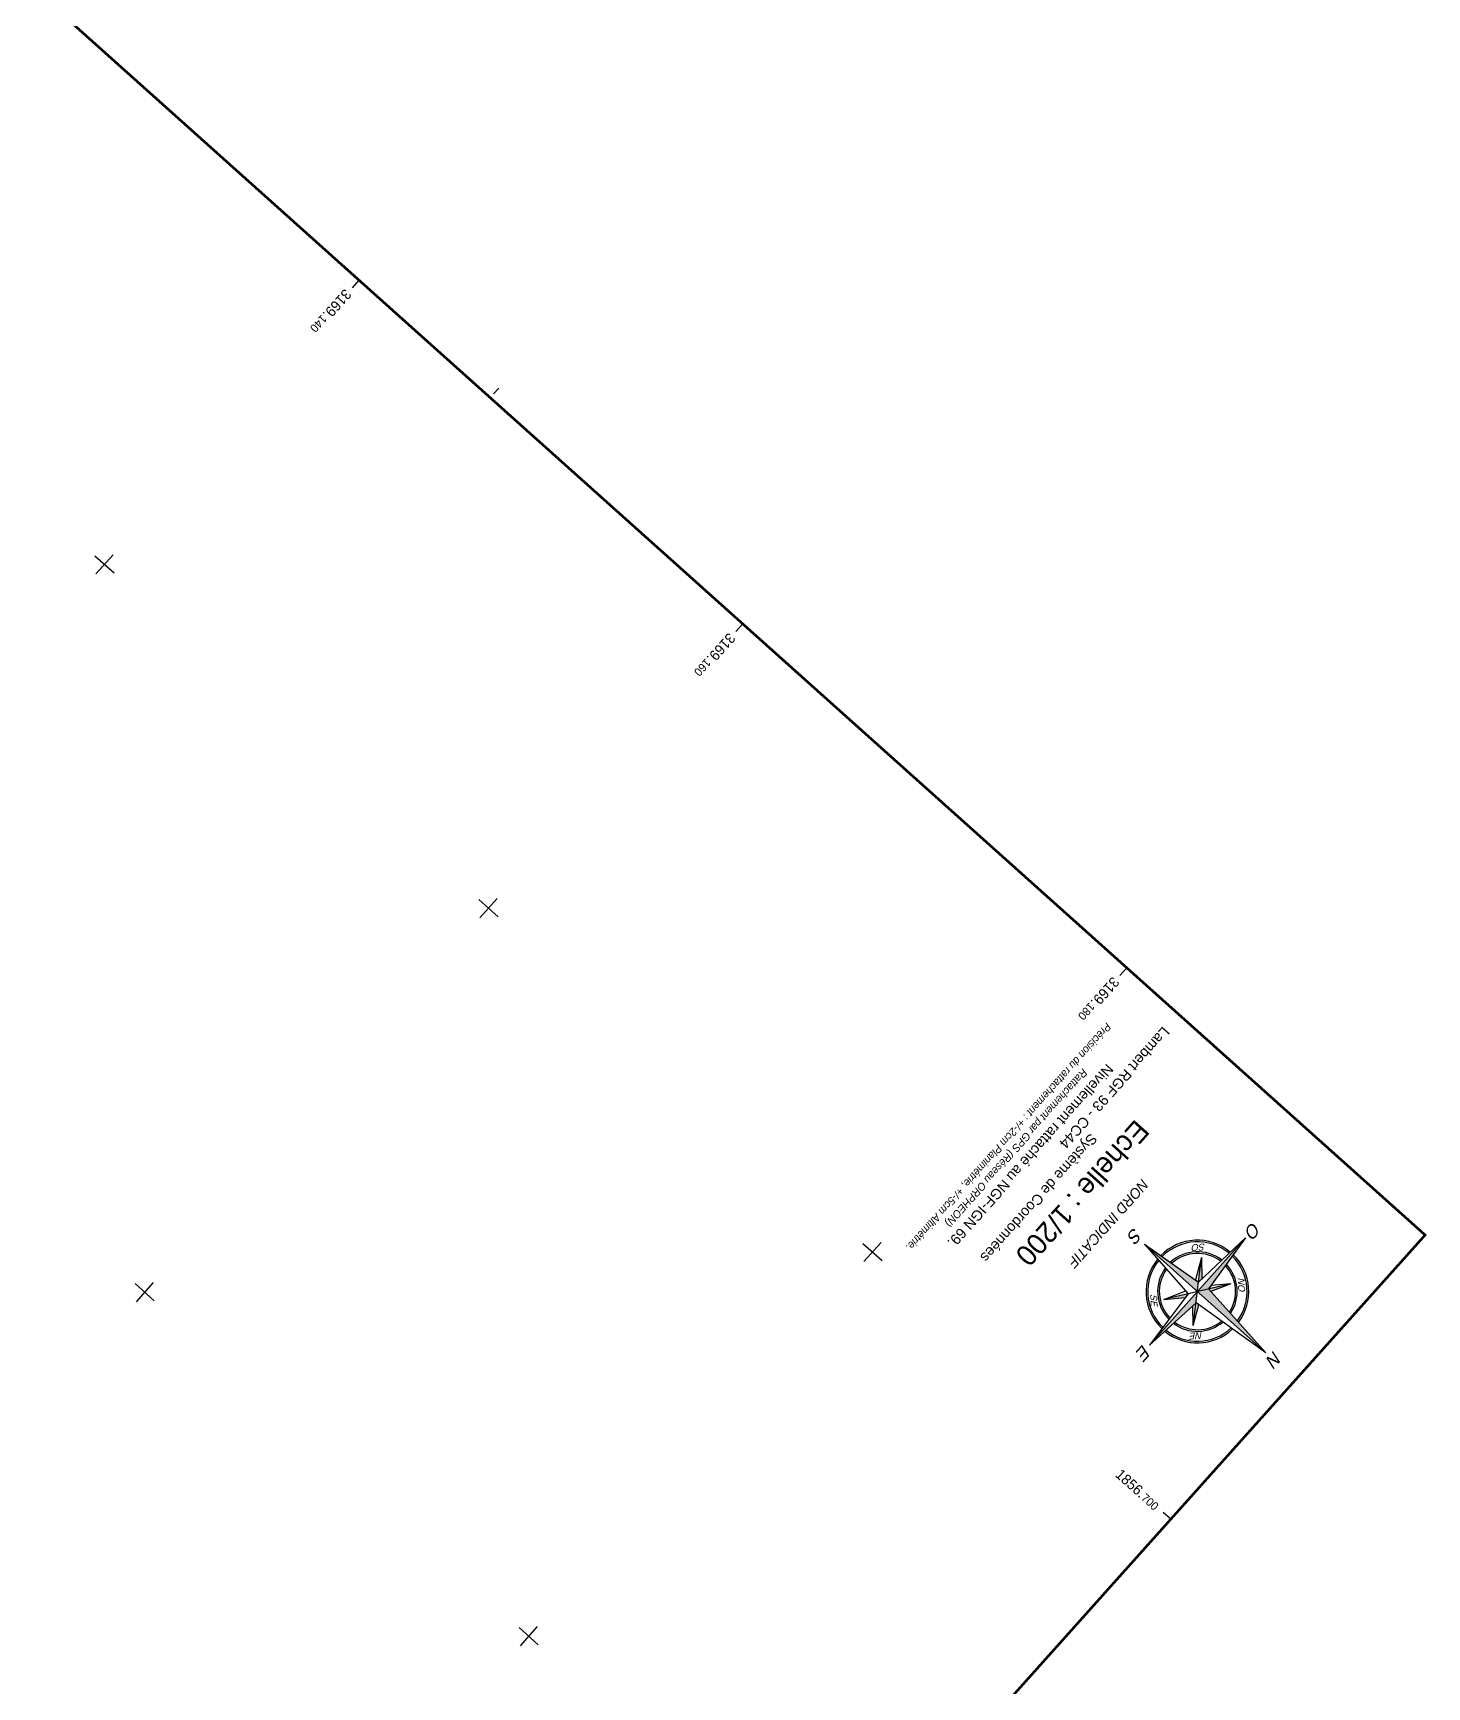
# Model space of a CAD drawing. Header units: metres. Extents: x -2858 to 512, y -1995 to 1252.
# Drawn here: x -1992.4 to -1938.3, y -1499.1 to -1434.9 of the extents above; entities that cross this region are included whole.
import ezdxf

# ---------------------------------------------------------------- set-up
doc = ezdxf.new("R2010")
doc.units = ezdxf.units.M
for name, color, linetype in [('Carroyage(2)', 7, 'Continuous'), ('Carroyage(2)_Croix', 7, 'Continuous'), ('Carroyage(2)_Textes', 7, 'Continuous'), ('Mise en Page', 7, 'Continuous'), ('Textes', 7, 'Continuous')]:
    doc.layers.add(name, color=color, linetype=linetype)
doc.styles.get("Standard").update_dxf_attribs({"font": 'arial.ttf'})
doc.styles.add('SUPERFRENCH', font='SUF_____.pfb', dxfattribs={"oblique": 15, "height": 2})

# ---------------------------------------------------------------- blocks, each defined once
blk = doc.blocks.new('BLOC FLECHE NORD SPE')
at = {"layer": 'Mise en Page'}
h = blk.add_hatch(color=256, dxfattribs=at)
h.dxf.hatch_style = 1
h.paths.add_polyline_path([(-0.9, -8.28), (0, -8.91), (0, 0)])
h = blk.add_hatch(color=256, dxfattribs=at)
h.dxf.hatch_style = 1
h.paths.add_polyline_path([(-0.87, -7.94), (-2.73, -7), (-0.9, -8.28)])
h = blk.add_hatch(color=256, dxfattribs=at)
h.dxf.hatch_style = 1
h.paths.add_polyline_path([(0.87, -7.94), (0.9, -8.28), (2.73, -7)])
h = blk.add_hatch(color=256, dxfattribs=at)
h.dxf.hatch_style = 1
h.paths.add_polyline_path([(-0.9, -8.28), (-6.98, -8.91), (0, -8.91)])
h = blk.add_hatch(color=256, dxfattribs=at)
h.dxf.hatch_style = 1
h.paths.add_polyline_path([(-0.76, -9.44), (-1.21, -9.4), (-2.73, -10.82)])
h = blk.add_hatch(color=256, dxfattribs=at)
h.dxf.hatch_style = 1
h.paths.add_polyline_path([(-0.76, -9.44), (0, -15.82), (0, -8.91)])
h = blk.add_hatch(color=256, dxfattribs=at)
h.dxf.hatch_style = 1
h.paths.add_polyline_path([(6.98, -8.91), (0.9, -8.28), (0, -8.91)])
h = blk.add_hatch(color=256, dxfattribs=at)
h.dxf.hatch_style = 1
h.paths.add_polyline_path([(2.73, -10.82), (1.21, -9.4), (0.76, -9.44)])
for p, q in [((-0.9, -8.28), (0, 0)), ((0, 0), (0.9, -8.28)), ((0, 0), (0.9, -8.28)), ((-2.73, -7), (-0.87, -7.94)), ((-2.73, -7), (-1.32, -8.32)), ((2.73, -7), (0.87, -7.94)), ((2.73, -7), (1.32, -8.32)), ((-6.98, -8.91), (-0.9, -8.28)), ((-0.76, -9.44), (-6.98, -8.91)), ((-2.73, -10.82), (-1.21, -9.4)), ((-1.32, -8.32), (-0.9, -8.28)), ((-0.71, -9.8), (-0.76, -9.44)), ((0, -15.82), (-0.76, -9.44)), ((0, -15.82), (0.76, -9.44)), ((0.76, -9.44), (6.98, -8.91)), ((0.9, -8.28), (6.98, -8.91)), ((2.73, -10.82), (1.21, -9.4)), ((-2.73, -10.82), (-0.71, -9.8)), ((2.73, -10.82), (0.71, -9.8)), ((2.73, -10.82), (0.71, -9.8))]:
    blk.add_line(p, q, dxfattribs=at)
at = {"layer": 'Mise en Page', "flags": 128}
for points in [[(0, 0), (0, -15.82)], [(2.73, -7), (-2.73, -10.82)], [(-2.73, -7), (2.73, -10.82)], [(-6.98, -8.91), (6.98, -8.91)]]:
    blk.add_lwpolyline(points, dxfattribs=at)
at = {"layer": 'Mise en Page'}
for radius, start, end in [(4.98, 94.9431, 177.6111), (4.82, 95.3202, 177.3318), (4.98, 2.3889, 85.0569), (4.82, 2.6682, 84.6798), (3.86, 98.261, 175.1591), (3.7, 98.9053, 174.6848), (3.86, 4.8409, 81.739), (3.7, 5.3152, 81.0947), (4.98, 182.0213, 267.3619), (4.82, 182.2575, 267.0455), (3.86, 184.0924, 264.5827), (3.7, 184.4924, 264.0444), (4.98, 272.6381, 357.9787), (4.82, 272.9545, 357.7425), (3.86, 275.4173, 355.9076), (3.7, 275.9556, 355.5076)]:
    blk.add_arc((0, -8.91), radius, start, end, dxfattribs=at)
at = {"layer": 'Mise en Page', "style": 'SUPERFRENCH', "oblique": 15}
for s, p in [('N', (-0.72, 0.38)), ('O', (-8.71, -9.48)), ('E', (7.29, -9.48)), ('S', (-0.6, -17.68))]:
    blk.add_text(s, height=1.25, dxfattribs=at).set_placement(p)
for s, rotation, p in [('NO', 45, (-3.61, -6.91)), ('NE', 315, (2.61, -5.94)), ('SO', 315, (-3.98, -11.45)), ('SE', 45, (3.24, -12.17))]:
    blk.add_text(s, height=0.665, rotation=rotation, dxfattribs=at).set_placement(p)

msp = doc.modelspace()

# ---------------------------------------------------------------- linework, layer by layer
at = {"layer": 'Carroyage(2)'}
for p, q in [((-1979.742, -1444.518), (-1980.008, -1444.816)), ((-1974.313, -1448.707), (-1974.513, -1448.931)), ((-1964.841, -1457.859), (-1965.108, -1458.157)), ((-1949.94, -1471.199), (-1950.207, -1471.497)), ((-1948.234, -1492.589), (-1948.532, -1492.322))]:
    msp.add_line(p, q, dxfattribs=at)
at = {"layer": 'Carroyage(2)', "const_width": 0.1}
msp.add_lwpolyline([(-2176.72, -1585.733), (-2096.183, -1657.839), (-1938.363, -1481.564), (-2062.783, -1370.17), (-2192.921, -1515.526)], dxfattribs=at)
at = {"layer": 'Carroyage(2)_Croix'}
for p, q in [((-1989.985, -1455.21), (-1989.24, -1455.877)), ((-1989.279, -1455.171), (-1989.946, -1455.916)), ((-1975.084, -1468.55), (-1974.339, -1469.217)), ((-1974.378, -1468.511), (-1975.045, -1469.256)), ((-1960.184, -1481.891), (-1959.439, -1482.558)), ((-1959.478, -1481.852), (-1960.145, -1482.597)), ((-1988.425, -1483.451), (-1987.68, -1484.118)), ((-1987.719, -1483.412), (-1988.386, -1484.157)), ((-1973.524, -1496.791), (-1972.779, -1497.458)), ((-1972.818, -1496.752), (-1973.485, -1497.497))]:
    msp.add_line(p, q, dxfattribs=at)

# ---------------------------------------------------------------- block references
at = {"layer": 'Textes', "xscale": 0.4, "yscale": 0.4, "zscale": 0.4, "rotation": 228.1617603435354}
msp.add_blockref('BLOC FLECHE NORD SPE', (-1944.545, -1486.134), dxfattribs=at)

# ---------------------------------------------------------------- texts
at = {"layer": 'Carroyage(2)_Textes', "width": 0.95}
for s, height, rotation, p in [('3169.', 0.4, 228.16176, (-1980.291, -1444.832)), ('140', 0.32, 228.16176, (-1981.19, -1445.837)), ('3169.', 0.4, 228.16176, (-1965.39, -1458.172)), ('160', 0.32, 228.16176, (-1966.29, -1459.177)), ('3169.', 0.4, 228.16176, (-1950.49, -1471.513)), ('180', 0.32, 228.16176, (-1951.389, -1472.518)), ('1856.', 0.4, 318.16176, (-1950.418, -1490.902)), ('700', 0.32, 318.16176, (-1949.413, -1491.802))]:
    msp.add_text(s, height=height, rotation=rotation, dxfattribs=at).set_placement(p)
at = {"layer": 'Mise en Page', "insert": (-1945.755, -1475.939), "char_height": 0.4, "attachment_point": 1, "rotation": 228.16176}
msp.add_mtext_dynamic_manual_height_columns('\\pi4.9588;{\\fTitillium Web|b0|i1|c0|p2;NORD INDICATIF\\P\\pi6.7844;\\fTitillium Web|b1|i1|c0|p2;\\P\\pi3.3807;\\fTitillium Web|b0|i0|c0|p2;\\H2x;Echelle : 1/200\\P\\pi1.0749;}Système de Coordonnées Lambert RGF 93 - CC44\\P\\pi2.5298;Nivellement rattaché au NGF-IGN 69.\\P\\pi3.3012;{\\fTitillium Web|b0|i1|c0|p2;\\H0.75x;Rattachement par GPS (Réseau ORPHEON)\\H1.3333x;\\P\\pi1.3592;\\H0.75x;Précision du rattachement : +/-2cm Planimétrie, +/-5cm Altimétrie.}', width=13.5684, gutter_width=2, heights=[0], dxfattribs=at)

doc.saveas('drawing.dxf')
